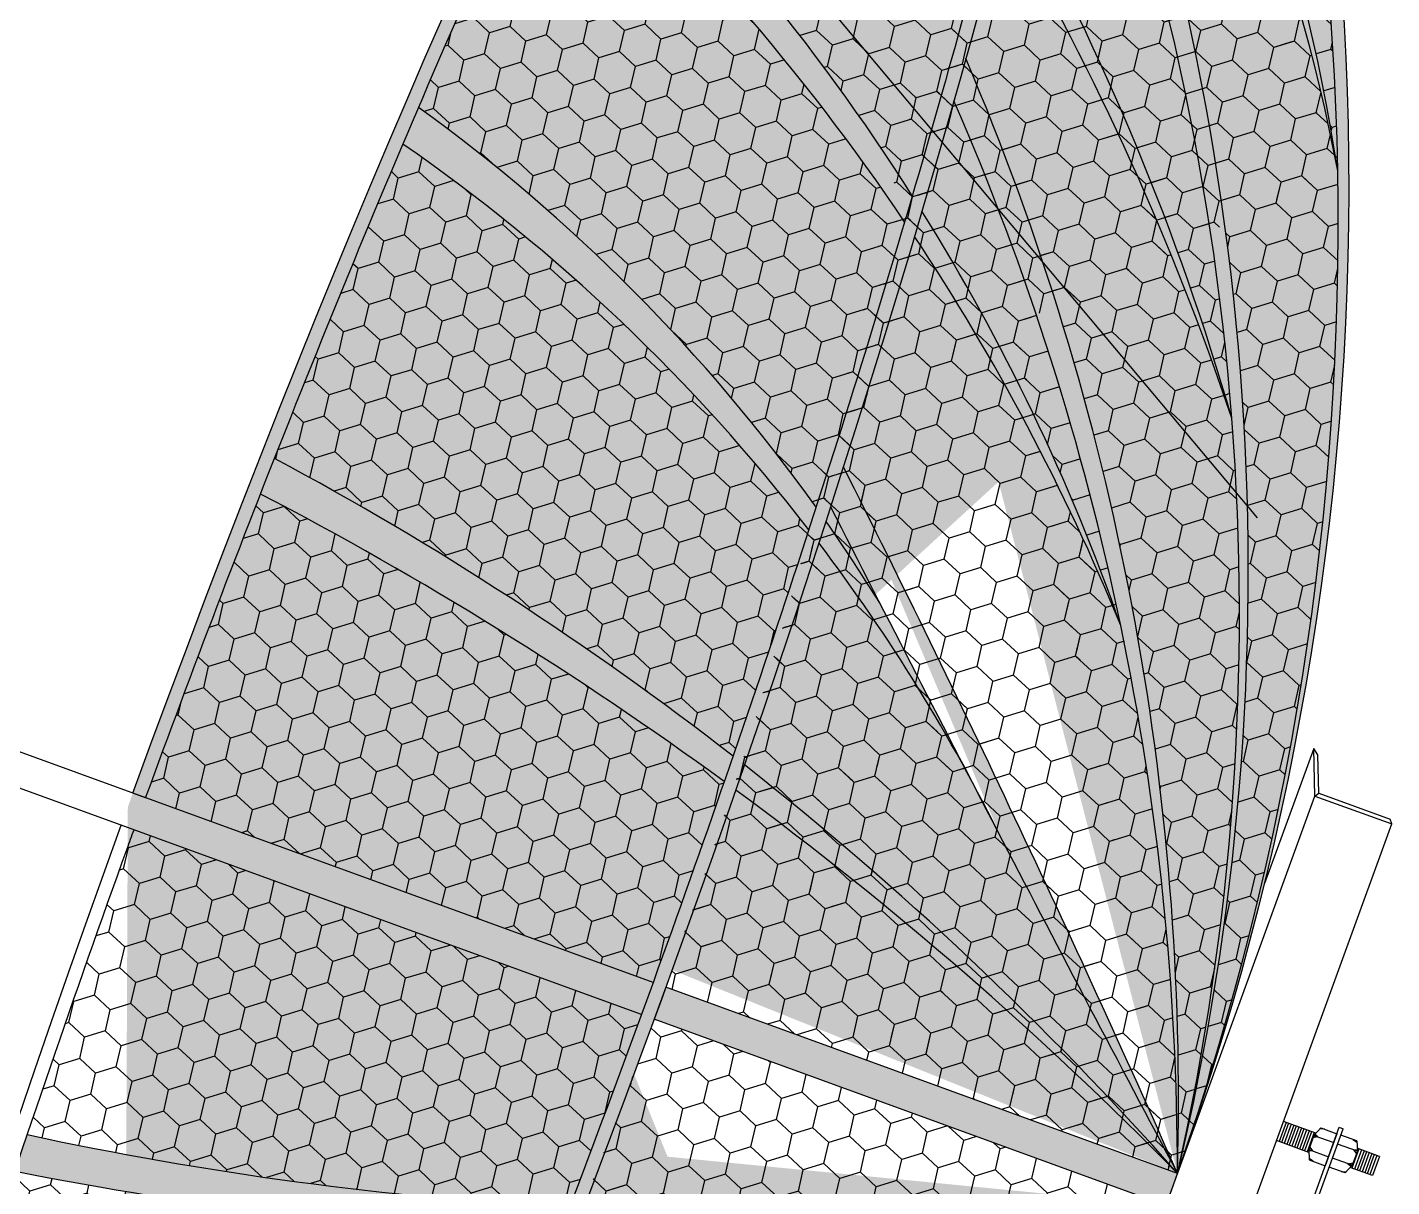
# Model space of a CAD drawing. Header units: metres. Extents: x 2397 to 2628, y 1145 to 1500.
# Drawn here: x 2473.9 to 2574.1, y 1329.1 to 1414.2 of the extents above; entities that cross this region are included whole.
import ezdxf

# ---------------------------------------------------------------- set-up
doc = ezdxf.new("R2010")
doc.units = ezdxf.units.M
pattern_1 = [(197, (3205.901933762439, 1302.371875984854), (-2.679157705365368, 0.6185320011983038), [1.5875, -3.175]), (77.00000000000004, (3205.901933762439, 1302.371875984854), (1.875243278774041, 2.010952632992081), [1.587499999999999, -3.174999999999998]), (137, (3205.901933762439, 1302.371875984854), (-0.8039144265913262, 2.629484634190384), [-3.174999999999998, 1.587499999999999])]

# ---------------------------------------------------------------- blocks, each defined once
blk = doc.blocks.new('ANTENA')
at = {"linetype": 'Continuous'}
h = blk.add_hatch(dxfattribs=at)
h.set_pattern_fill('HONEY', color=256, scale=0.4999999999999999, angle=3.000000000000003, style=0)
h.set_pattern_definition(pattern_1)
edge = h.paths.add_edge_path()
edge.add_ellipse((-65.5859698968161, 204.7128202821309), major_axis=(51.30302149885036, 140.9538931178861), ratio=0.1388630012652198, start_angle=-132.2382530278109, end_angle=89.52252964433859, ccw=False)
edge.add_arc((-170.5914164254746, 264.9939991635732), 181.4524416618169, 297.9367972934334, 315.4893450080572)
edge.add_arc((-145.7799041887609, 293.1204222277038), 187.2599587616969, 290.9235661619356, 303.952562370474, ccw=False)
h = blk.add_hatch(dxfattribs=at)
h.set_pattern_fill('HONEY', color=256, scale=0.4999999999999999, angle=3.000000000000003, style=0)
h.set_pattern_definition(pattern_1)
edge = h.paths.add_edge_path()
edge.add_ellipse((-65.5859698968161, 204.7128202821309), major_axis=(51.30302149885036, 140.9538931178861), ratio=0.1388630012652198, start_angle=-103.76971743650171, end_angle=89.52252964433859, ccw=False)
edge.add_arc((-89.35433377694329, 297.845578752659), 137.0543216481269, 282.8873770314869, 291.5598203832477)
edge.add_arc((967.3893807233245, -2241.480768590278), 2613.402912955429, 111.9349265341908, 112.64896423561481, ccw=False)
edge.add_arc((-54.14532982808847, 685.8916379001834), 505.191238945528, 270.205827170346, 275.1433602051958, ccw=False)
h = blk.add_hatch(dxfattribs=at)
h.set_pattern_fill('HONEY', color=256, scale=0.4999999999999999, angle=3.000000000000003, style=0)
h.set_pattern_definition(pattern_1)
edge = h.paths.add_edge_path()
edge.add_arc((-160.3720497241897, 310.0844530771672), 197.9270985405067, 308.2231929802546, 319.9528162343912)
edge.add_arc((-511.5040489600199, 1207.477675060291), 1141.38232836608, 293.2456910747634, 296.12847471669807, ccw=False)
edge.add_ellipse((-65.5859698968161, 204.7128202821309), major_axis=(51.30302149885036, 140.9538931178861), ratio=0.1388630012652198, start_angle=-113.29991423330063, end_angle=89.52252964433859, ccw=False)
edge.add_arc((-114.2369554108775, 299.5847429755058), 163.8563664606536, 286.426228248294, 297.7633296575032)
h = blk.add_hatch(color=7, dxfattribs=at)
edge = h.paths.add_edge_path()
edge.add_ellipse((-65.585969896817, 204.7128202821318), major_axis=(51.30302149885037, 140.9538931178862), ratio=0.1388630012652198, start_angle=-22.79964907994853, end_angle=-16.96193094649237)
edge.add_arc((-210.7953429400732, 257.5647098063346), 215.3580373375796, 340.33256305371157, 381.7756280584172, ccw=False)
edge.add_arc((-208.1126214655051, 254.8249972046233), 211.9163779530254, 340.7859741031014, 381.3257761157395)
h = blk.add_hatch(dxfattribs=at)
h.set_pattern_fill('HONEY', color=256, scale=0.4999999999999999, angle=3.000000000000003, style=0)
h.set_pattern_definition(pattern_1)
edge = h.paths.add_edge_path()
edge.add_ellipse((-65.5859698968161, 204.7128202821309), major_axis=(51.30302149885036, 140.9538931178861), ratio=0.1388630012652198, start_angle=-40.30169300162788, end_angle=-22.799649079949575, ccw=False)
edge.add_arc((-129.3464902914921, 238.4764298531026), 134.6462725807169, 8.651350297251213, 30.890281136244823, ccw=False)
edge.add_arc((-208.1126214655051, 254.8249972046225), 211.9163779530254, 1.055885732887824, 21.32577611573903)
h = blk.add_hatch(dxfattribs=at)
h.set_pattern_fill('HONEY', color=256, scale=0.4999999999999999, angle=3.000000000000003, style=0)
h.set_pattern_definition(pattern_1)
edge = h.paths.add_edge_path()
edge.add_spline(control_points=[(-21.44243015300162, 278.6311487642167), (-22.00798516854684, 276.456253350485), (-22.59570270265158, 274.2450554324689), (-24.53217911125103, 267.1097544809347), (-25.96107645757729, 262.0614611308706), (-27.4809767644083, 256.8919617105994)], knot_values=[7.254329869749167, 7.254329869749167, 7.254329869749167, 7.254329869749167, 7.308620126491182, 7.308620126491182, 7.426929586940861, 7.426929586940861, 7.426929586940861, 7.426929586940861], degree=3, periodic=0)
edge.add_arc((-157.9485921805135, 174.1131328225449), 154.5125664288908, 392.3942273740539, 407.1914329850173)
edge.add_spline(control_points=[(-52.94942224318675, 287.4679187687711), (-51.43666872815174, 290.6833618127994), (-49.9381045110058, 293.7991801282096), (-46.52163205310899, 300.7398082635968), (-44.61788967298799, 304.484592020935), (-42.75976500550405, 308.0157944091593)], knot_values=[5.292179770773294, 5.292179770773294, 5.292179770773294, 5.292179770773294, 5.376913915467146, 5.376913915467146, 5.48793253736705, 5.48793253736705, 5.48793253736705, 5.48793253736705], degree=3, periodic=0)
edge.add_arc((-191.1534645400334, 177.9376130483636), 197.3348000928273, 390.6816496304124, 401.2369895189271, ccw=False)
h = blk.add_hatch(color=252, dxfattribs=at)
edge = h.paths.add_edge_path()
edge.add_ellipse((-65.5859698968161, 204.7128202821309), major_axis=(51.30302149885037, 140.9538931178862), ratio=0.1388630012652198, start_angle=-41.74959137601915, end_angle=-40.30169300162777)
edge.add_arc((-129.346490291492, 238.4764298531036), 134.6462725807166, 368.65135029724854, 390.89028113624437, ccw=False)
edge.add_arc((-130.9846131684362, 233.0322762611233), 137.1808454813247, 370.7969013434271, 391.7061342851825)
h = blk.add_hatch(dxfattribs=at)
h.set_pattern_fill('HONEY', color=256, scale=0.4999999999999999, angle=3.000000000000003, style=0)
h.set_pattern_definition(pattern_1)
edge = h.paths.add_edge_path()
edge.add_arc((-208.1128730813471, 254.8250374126851), 211.9166287852081, 340.78598622591056, 361.055873610083, ccw=False)
edge.add_arc((-192.833680588913, 229.2181217513371), 190.0289680696141, 346.5703896107948, 381.2576044471206)
edge.add_ellipse((-65.585969896817, 204.7128202821318), major_axis=(51.30302149885037, 140.9538931178862), ratio=0.1388630012652198, start_angle=-45.66922684884786, end_angle=-41.74959137601926)
edge.add_arc((-130.9846131684371, 233.0322762611249), 137.1808454813247, 370.7969013434263, 391.70613428518215, ccw=False)
h = blk.add_hatch(color=7, dxfattribs=at)
edge = h.paths.add_edge_path()
edge.add_ellipse((-65.5859698968161, 204.7128202821309), major_axis=(51.30302149885037, 140.9538931178862), ratio=0.1388630012652198, start_angle=-47.47011971049601, end_angle=-45.66922684884862)
edge.add_arc((-192.833680588913, 229.2181217513366), 190.0289680696141, 346.5703896107221, 381.25760444712, ccw=False)
edge.add_arc((-190.8561838172245, 226.0992810621015), 187.3988735880223, 347.3574821814803, 381.4878272274521)
edge = h.paths.add_edge_path(flags=17)
edge.add_ellipse((-65.5859698968161, 204.7128202821309), major_axis=(51.30302149885037, 140.9538931178862), ratio=0.1388630012652198, start_angle=-62.32776578627177, end_angle=-60.93355021092596)
edge.add_arc((-203.1537964999116, 190.4333373536483), 195.2262359430416, 358.42979375151583, 383.07985508549405, ccw=False)
edge.add_arc((-205.9278996072062, 184.9207842007652), 197.9270985410236, 360.0471837656584, 383.5064302738657)
h = blk.add_hatch(dxfattribs=at)
h.set_pattern_fill('HONEY', color=256, scale=0.4999999999999999, angle=3.000000000000003, style=0)
h.set_pattern_definition(pattern_1)
edge = h.paths.add_edge_path()
edge.add_arc((-190.8561838172246, 226.0992810621024), 187.3988735880222, 4.422654704497814, 21.48782722745162)
edge.add_ellipse((-65.5859698968161, 204.7128202821309), major_axis=(51.30302149885036, 140.9538931178861), ratio=0.1388630012652198, start_angle=-55.10361918275697, end_angle=-47.47011971049619, ccw=False)
edge.add_arc((-183.4071621086552, 188.9408289471451), 186.668052807606, 16.050042271414327, 29.02432825750492, ccw=False)
h = blk.add_hatch(color=7, dxfattribs=at)
edge = h.paths.add_edge_path()
edge.add_spline(control_points=[(-27.4809767644083, 256.8919617105994), (-27.66729614442738, 256.2582504581778), (-27.85498306866157, 255.6227177852315), (-28.0440181472286, 254.9854302944498)], knot_values=[7.426929586940861, 7.426929586940861, 7.426929586940861, 7.426929586940861, 7.441432739037342, 7.441432739037342, 7.441432739037342, 7.441432739037342], degree=3, periodic=0)
edge.add_arc((-164.7160276881214, 162.7624684288044), 164.8766596192984, 394.010523413196, 407.8606684828774)
edge.add_spline(control_points=[(-54.09437399856597, 285.021057583949), (-53.71188296804667, 285.8428641684477), (-53.33020309002495, 286.6585475704246), (-52.94942224318675, 287.4679187687711)], knot_values=[5.270851022201891, 5.270851022201891, 5.270851022201891, 5.270851022201891, 5.292179770773294, 5.292179770773294, 5.292179770773294, 5.292179770773294], degree=3, periodic=0)
edge.add_arc((-157.9485921805135, 174.1131328225463), 154.5125664288907, 392.39422737405334, 407.1914329850169, ccw=False)
h = blk.add_hatch(dxfattribs=at)
h.set_pattern_fill('HONEY', color=256, scale=0.4999999999999999, angle=3.000000000000003, style=0)
h.set_pattern_definition(pattern_1)
edge = h.paths.add_edge_path()
edge.add_spline(control_points=[(-63.74499455090881, 263.3795733683289), (-62.72680383942497, 265.7568687546086), (-61.70912723014499, 268.1035844662811), (-58.4783318615755, 275.4597040681665), (-56.27319243921556, 280.3397260020683), (-54.09437399856597, 285.021057583949)], knot_values=[5.093653199704497, 5.093653199704497, 5.093653199704497, 5.093653199704497, 5.149354132090994, 5.149354132090994, 5.270851022201891, 5.270851022201891, 5.270851022201891, 5.270851022201891], degree=3, periodic=0)
edge.add_arc((-164.7160276881214, 162.7624684288053), 164.8766596192984, 394.01052341319536, 407.8606684828768, ccw=False)
edge.add_spline(control_points=[(-28.0440181472286, 254.9854302944493), (-29.07586009655461, 251.5068168447365), (-30.14787013459863, 247.975918818393), (-32.32164963917694, 240.9738177722068), (-33.42049745011263, 237.5059377887133), (-34.55010184076309, 234.0101070157468)], knot_values=[7.441432739037342, 7.441432739037342, 7.441432739037342, 7.441432739037342, 7.520597732350133, 7.520597732350133, 7.59660263316866, 7.59660263316866, 7.59660263316866, 7.59660263316866], degree=3, periodic=0)
edge.add_arc((-138.6306250746384, 159.7436553973339), 127.8603189133639, 395.5096806960605, 414.1487360112942)
h = blk.add_hatch(color=252, dxfattribs=at)
edge = h.paths.add_edge_path()
edge.add_arc((-191.1534645399624, 177.9376130481442), 197.3348000928277, 378.4991899929965, 390.2717164376165)
edge.add_ellipse((-65.5859698968161, 204.7128202821309), major_axis=(51.30302149885037, 140.9538931178862), ratio=0.1388630012652198, start_angle=-56.10081853881141, end_angle=-55.10361918275677)
edge.add_arc((-183.407162108655, 188.9408289471448), 186.6680528076061, 376.05004227141245, 389.02432825750526, ccw=False)
h = blk.add_hatch(dxfattribs=at)
h.set_pattern_fill('HONEY', color=256, scale=0.4999999999999999, angle=3.000000000000003, style=0)
h.set_pattern_definition(pattern_1)
edge = h.paths.add_edge_path()
edge.add_ellipse((-65.5859698968161, 204.7128202821309), major_axis=(51.30302149885036, 140.9538931178861), ratio=0.1388630012652198, start_angle=-60.93355021092623, end_angle=-56.10081853881138, ccw=False)
edge.add_arc((-203.1537964999098, 190.4333373537196), 195.2262359430418, -1.5702062485095212, 23.079855085485804, ccw=False)
edge.add_arc((-190.8561838172245, 226.0992810621022), 187.3988735880222, 347.3574821815574, 364.4226547044988)
edge.add_arc((-191.1534645400371, 177.9376130483661), 197.3348000928279, 18.49918999293142, 30.27171643756386)
h = blk.add_hatch(dxfattribs=at)
h.set_pattern_fill('HONEY', color=256, scale=0.4999999999999999, angle=3.000000000000003, style=0)
h.set_pattern_definition(pattern_1)
edge = h.paths.add_edge_path()
edge.add_ellipse((-65.5859698968161, 204.7128202821309), major_axis=(51.30302149885036, 140.9538931178861), ratio=0.1388630012652198, start_angle=-65.90133114897787, end_angle=-62.327765786271414, ccw=False)
edge.add_arc((-157.9485921805135, 174.1131328225457), 154.5125664288904, 19.353405224709718, 31.899528743358417, ccw=False)
edge.add_arc((-205.9278996072061, 184.9207842007894), 197.9270985410236, 11.77680701975284, 23.50643027386263)
h = blk.add_hatch(color=7, dxfattribs=at)
edge = h.paths.add_edge_path()
edge.add_spline(control_points=[(-64.89282636170628, 260.6871509930716), (-64.51019919129885, 261.5888081558808), (-64.12756058218565, 262.486349288748), (-63.7449945509079, 263.3795733683285)], knot_values=[5.072724620803519, 5.072724620803519, 5.072724620803519, 5.072724620803519, 5.093653199704497, 5.093653199704497, 5.093653199704497, 5.093653199704497], degree=3, periodic=0)
edge.add_arc((-138.6306250746402, 159.7436553973353), 127.8603189133639, 395.50968069605983, 414.14873601129364, ccw=False)
edge.add_spline(control_points=[(-34.55010184076309, 234.0101070157468), (-34.72752980143468, 233.4610137844943), (-34.90571656576412, 232.9112309719708), (-35.08464920477672, 232.360798022672)], knot_values=[7.59660263316866, 7.59660263316866, 7.59660263316866, 7.59660263316866, 7.608540790159608, 7.608540790159608, 7.608540790159608, 7.608540790159608], degree=3, periodic=0)
edge.add_arc((-141.4975929299417, 150.22805641029), 134.4228471541264, 397.6620503294517, 415.2582069197481)
h = blk.add_hatch(dxfattribs=at)
h.set_pattern_fill('HONEY', color=256, scale=0.4999999999999999, angle=3.000000000000003, style=0)
h.set_pattern_definition(pattern_1)
edge = h.paths.add_edge_path()
edge.add_spline(control_points=[(-35.08464920477581, 232.3607980226736), (-36.86948172948178, 226.8702925676339), (-38.72852754228552, 221.315099586619), (-40.64895483446435, 215.7343671274989)], knot_values=[7.608540790159608, 7.608540790159608, 7.608540790159608, 7.608540790159608, 7.727622535112216, 7.727622535112216, 7.727622535112216, 7.727622535112216], degree=3, periodic=0)
edge.add_arc((-187.1142376389053, 27.01076538877874), 238.890512411481, 412.185549413461, 421.8282027230049)
edge.add_spline(control_points=[(-74.32998868881714, 237.601339985516), (-73.93330574920765, 238.6079914446191), (-73.53584036608663, 239.6119438940577), (-70.411003005981, 247.4681521203624), (-67.65221213803852, 254.184685557771), (-64.89282636170628, 260.6871509930716)], knot_values=[4.899755349936985, 4.899755349936985, 4.899755349936985, 4.899755349936985, 4.921794348714842, 4.921794348714842, 5.072724620803519, 5.072724620803519, 5.072724620803519, 5.072724620803519], degree=3, periodic=0)
edge.add_arc((-141.4975929299417, 150.2280564102905), 134.4228471541264, 397.6620503294516, 415.2582069197481, ccw=False)
h = blk.add_hatch(color=252, dxfattribs=at)
edge = h.paths.add_edge_path()
edge.add_arc((-164.7160276881214, 162.7624684288044), 164.8766596192987, 382.29689461623, 393.5590451350368)
edge.add_ellipse((-65.5859698968161, 204.7128202821309), major_axis=(51.30302149885037, 140.9538931178862), ratio=0.1388630012652198, start_angle=-66.70769692710978, end_angle=-65.90133114897792)
edge.add_arc((-157.9485921805135, 174.1131328225451), 154.5125664288904, 379.35340522470875, 391.8995287433587, ccw=False)
h = blk.add_hatch(dxfattribs=at)
h.set_pattern_fill('HONEY', color=256, scale=0.4999999999999999, angle=3.000000000000003, style=0)
h.set_pattern_definition(pattern_1)
edge = h.paths.add_edge_path()
edge.add_arc((-205.9278996072062, 184.9207842007894), 197.9270985410236, 0.04718376564178096, 11.77680701975283)
edge.add_arc((-164.7160276881221, 162.7624684288061), 164.8766596192982, 22.2968946162304, 33.55904513503604)
edge.add_ellipse((-65.5859698968161, 204.7128202821309), major_axis=(51.30302149885036, 140.9538931178861), ratio=0.1388630012652198, start_angle=-73.89038400767947, end_angle=-66.70769692710968, ccw=False)
edge.add_arc((-1051.743860547955, -276.8190083274056), 1141.382328386054, 23.871525283338883, 26.753619332816527, ccw=False)
h = blk.add_hatch(color=7, dxfattribs=at)
edge = h.paths.add_edge_path()
edge.add_spline(control_points=[(-41.2959673750771, 213.8599016492916), (-41.15997893095725, 214.2526765021418), (-41.02428598245079, 214.6453479675758), (-40.80880839365514, 215.2700995015694), (-40.72882852328031, 215.5022554044346), (-40.64895483446426, 215.734367127498)], knot_values=[7.727622535112213, 7.727622535112213, 7.727622535112213, 7.727622535112213, 7.735995777515229, 7.735995777515229, 7.7409485806121, 7.7409485806121, 7.7409485806121, 7.7409485806121], degree=3, periodic=0)
edge.add_arc((-187.114237638908, 27.01076538878041), 238.8905124114806, 52.1855494134603, 61.82820272300421)
edge.add_spline(control_points=[(-74.32998868881705, 237.6013399855169), (-74.6727131931464, 236.7316173735683), (-75.01485363909453, 235.859880074046), (-75.35634906753732, 234.986288837913)], knot_values=[4.880714185879186, 4.880714185879186, 4.880714185879186, 4.880714185879186, 4.899755349936991, 4.899755349936991, 4.899755349936991, 4.899755349936991], degree=3, periodic=0)
edge.add_arc((-198.7488710055368, -1.969195734461266), 267.158410197299, 53.88828270428081, 62.49214263089959, ccw=False)
h = blk.add_hatch(color=7, dxfattribs=at)
edge = h.paths.add_edge_path()
edge.add_ellipse((-65.5859698968161, 204.7128202821309), major_axis=(51.30302149885037, 140.9538931178862), ratio=0.1388630012652198, start_angle=-75.10679675858225, end_angle=-73.89038400767967)
edge.add_arc((-1051.743860547947, -276.8190083274146), 1141.382328386051, 383.87152528324253, 386.7536193328171, ccw=False)
edge.add_arc((2676.072826368582, 1612.911460284683), 3040.220959681047, 207.4911133898124, 208.0113215342061, ccw=False)
edge.add_arc((-141.4975929299453, 150.2280564102998), 134.4228471541259, 386.1693144849905, 388.7009840481324)
edge.add_arc((2676.072826368582, 1612.911460284684), 3040.220959681046, 206.9709052454521, 207.3791851433241, ccw=False)
h = blk.add_hatch(dxfattribs=at)
h.set_pattern_fill('HONEY', color=256, scale=0.4999999999999999, angle=3.000000000000003, style=0)
h.set_pattern_definition(pattern_1)
edge = h.paths.add_edge_path()
edge.add_spline(control_points=[(-41.29596737507745, 213.8599016492913), (-42.99625004886366, 208.948982333151), (-44.74272711800495, 204.0219006140414), (-46.52563964704132, 199.1056496315255)], knot_values=[7.740948580612101, 7.740948580612101, 7.740948580612101, 7.740948580612101, 7.845640409931891, 7.845640409931891, 7.845640409931891, 7.845640409931891], degree=3, periodic=0)
edge.add_line((-46.52563964704223, 199.105649631525), (-65.15844471765922, 205.8874360581144))
edge.add_line((-65.15844471765922, 205.8874360581142), (-83.79132921894961, 212.6692513951029))
edge.add_spline(control_points=[(-83.79132921894961, 212.669251395102), (-81.04930773665092, 220.1755761145948), (-78.22559548629215, 227.6463705931492), (-75.35634906753694, 234.9862888379125)], knot_values=[4.720730223484981, 4.720730223484981, 4.720730223484981, 4.720730223484981, 4.880714185879182, 4.880714185879182, 4.880714185879182, 4.880714185879182], degree=3, periodic=0)
edge.add_arc((-198.7488710055359, -1.969195734461664), 267.1584101972988, 413.8882827042809, 422.49214263089976, ccw=False)
h = blk.add_hatch(dxfattribs=at)
h.set_pattern_fill('HONEY', color=256, scale=0.4999999999999999, angle=3.000000000000003, style=0)
h.set_pattern_definition(pattern_1)
edge = h.paths.add_edge_path()
edge.add_ellipse((-65.5859698968161, 204.7128202821309), major_axis=(51.30302149885037, 140.9538931178862), ratio=0.1388630012652198, start_angle=-75.54904767570879, end_angle=-75.10679675858225)
edge.add_arc((2676.072826368619, 1612.911460284608), 3040.220959681046, 206.9709052454505, 207.121456359831)
edge.add_arc((-138.6306250744883, 159.7436553970902), 127.8603189133635, 391.7053902415913, 394.9496907535162)
h = blk.add_hatch(color=252, dxfattribs=at)
edge = h.paths.add_edge_path()
edge.add_arc((2676.072826368638, 1612.911460284577), 3040.220959681046, 207.1214563598304, 207.3791851433216)
edge.add_arc((-141.4975929299408, 150.2280564102898), 134.4228471541259, 388.7009840481397, 397.144367573483)
edge.add_ellipse((-65.5859698968161, 204.7128202821309), major_axis=(51.30302149885037, 140.9538931178862), ratio=0.1388630012652198, start_angle=-76.20851713190748, end_angle=-75.54904767570879)
edge.add_arc((-138.6306250744865, 159.7436553970883), 127.8603189133635, 391.7053902415904, 394.9496907535174, ccw=False)
h = blk.add_hatch(dxfattribs=at)
h.set_pattern_fill('HONEY', color=256, scale=0.4999999999999999, angle=3.000000000000003, style=0)
h.set_pattern_definition(pattern_1)
edge = h.paths.add_edge_path()
edge.add_ellipse((-65.5859698968161, 204.7128202821309), major_axis=(51.30302149885036, 140.9538931178861), ratio=0.1388630012652198, start_angle=-82.89232948821729, end_angle=-76.20851713190763, ccw=False)
edge.add_arc((-187.1142376389012, 27.01076538877504), 238.8905124114807, 41.42938564357502, 51.931975425981875, ccw=False)
edge.add_arc((2676.072826368605, 1612.911460284645), 3040.220959681048, 207.3791851433238, 208.0113215341659, ccw=False)
edge.add_arc((-141.4975929299415, 150.2280564102892), 134.4228471541263, 28.70098404812451, 37.14436757348288)
h = blk.add_hatch(color=252, dxfattribs=at)
edge = h.paths.add_edge_path()
edge.add_ellipse((-65.5859698968161, 204.7128202821309), major_axis=(51.30302149885037, 140.9538931178862), ratio=0.1388630012652198, start_angle=-83.64211310136628, end_angle=-82.89232948821754)
edge.add_arc((-187.1142376389062, 27.01076538877714), 238.8905124114814, 401.4293856435717, 411.9319754259807, ccw=False)
edge.add_arc((-198.7488710055359, -1.969195734461664), 267.158410197299, 404.4396448226989, 413.6638764700631)
h = blk.add_hatch(dxfattribs=at)
h.set_pattern_fill('HONEY', color=256, scale=0.4999999999999999, angle=3.000000000000003, style=0)
h.set_pattern_definition(pattern_1)
edge = h.paths.add_edge_path()
edge.add_ellipse((-65.5859698968161, 204.7128202821309), major_axis=(51.30302149885036, 140.9538931178861), ratio=0.1388630012652198, start_angle=-89.52252964433802, end_angle=-83.64211310136608, ccw=False)
edge.add_line((-45.58584371889151, 198.7635918873938), (-8.000868180693004, 185.0837795358662))
edge.add_arc((-198.7488710055368, -1.969195734461266), 267.1584101972991, 44.43964482269893, 53.66387647006312)
h = blk.add_hatch(dxfattribs=at)
h.set_pattern_fill('HONEY', color=256, scale=0.4999999999999999, angle=3.000000000000003, style=0)
h.set_pattern_definition(pattern_1)
edge = h.paths.add_edge_path()
edge.add_spline(control_points=[(-92.48546688980332, 187.9337691693368), (-90.13351545083879, 194.8997346457409), (-87.6783748600501, 201.9268994361105), (-84.98032570514351, 209.3982859779301), (-84.81352316966695, 209.8592045985074), (-84.64639908810022, 210.3200269445006)], knot_values=[10.82818777781823, 10.82818777781823, 10.82818777781823, 10.82818777781823, 10.97741987251828, 10.97741987251828, 10.98723314950504, 10.98723314950504, 10.98723314950504, 10.98723314950504], degree=3, periodic=0)
edge.add_line((-84.64639908810022, 210.3200269445006), (-59.83083428379996, 201.2879000092332))
edge.add_line((-59.83083428379905, 201.2879000092335), (-47.38068076106902, 196.7564147149153))
edge.add_spline(control_points=[(-47.38068076106811, 196.7564147149151), (-48.78999541587109, 192.8981943588858), (-50.2208289026421, 189.049309423001), (-52.00335550938416, 184.3375981736958), (-52.33915600976798, 183.4535647949631), (-52.67579146112712, 182.5708961454184)], knot_values=[7.862322736167608, 7.862322736167608, 7.862322736167608, 7.862322736167608, 7.944552944068034, 7.944552944068034, 7.963576646186274, 7.963576646186274, 7.963576646186274, 7.963576646186274], degree=3, periodic=0)
edge.add_arc((-38.30001050687952, 439.7241981302482), 257.554817077348, 257.85513347722167, 266.80029333846716, ccw=False)
h = blk.add_hatch(color=251, dxfattribs=at)
edge = h.paths.add_edge_path()
edge.add_ellipse((-65.5859698968161, 204.7128202821309), major_axis=(51.30302149885037, 140.9538931178862), ratio=0.1388630012652198, start_angle=-90.47747035566158, end_angle=-89.52252964433819, ccw=False)
edge.add_line((-46.44089407720548, 196.4143603354289), (-8.855920044316917, 182.7345485317899))
edge.add_line((-8.855920044316917, 182.7345485317896), (-8.000868180695761, 185.0837795358668))
edge.add_line((-8.000868180695761, 185.0837795358671), (-45.58584371889174, 198.7635918873939))
h = blk.add_hatch(dxfattribs=at)
h.set_pattern_fill('HONEY', color=256, scale=0.4999999999999999, angle=3.000000000000003, style=0)
h.set_pattern_definition(pattern_1)
edge = h.paths.add_edge_path()
edge.add_line((-8.85591854061574, 182.7345479844868), (-46.44089407720573, 196.4143603354289))
edge.add_ellipse((-65.5859698968161, 204.7128202821309), major_axis=(51.30302149885036, 140.9538931178861), ratio=0.1388630012652198, start_angle=-96.15603086756278, end_angle=-90.47747035566152, ccw=False)
edge.add_arc((-33.88975007283431, 891.4836938564445), 709.1911198650284, 268.5668435843753, 272.022911580258)
h = blk.add_hatch(color=252, dxfattribs=at)
edge = h.paths.add_edge_path()
edge.add_ellipse((-65.5859698968161, 204.7128202821309), major_axis=(51.30302149885037, 140.9538931178862), ratio=0.1388630012652198, start_angle=-96.90118258721992, end_angle=-96.1560308675629)
edge.add_arc((-33.88975007283261, 891.4836938564481), 709.1911198650323, 268.5668435843751, 272.0229115804231)
edge.add_arc((-54.14532982816581, 685.8916379001839), 505.1912389455288, 270.20713933272555, 275.14336020497694, ccw=False)
h = blk.add_hatch(color=7, dxfattribs=at)
edge = h.paths.add_edge_path()
edge.add_ellipse((-65.5859698968161, 204.7128202821309), major_axis=(51.30302149885037, 140.9538931178862), ratio=0.1388630012652198, start_angle=-106.1096159923262, end_angle=-104.9100781721386)
edge.add_arc((967.3893807233635, -2241.480768590274), 2613.402912955441, 472.6489642356111, 473.1459264930407, ccw=False)
edge.add_arc((-89.35433377697427, 297.8455787526511), 137.0543216481266, 291.5598203833486, 293.6295703659006)
edge.add_arc((967.3893807233462, -2241.480768590282), 2613.402912955441, 471.93492653424437, 472.5404265136426, ccw=False)
edge.add_arc((-511.5040489600151, 1207.4776750603), 1141.382328366086, 293.2463806671697, 296.1284747166976, ccw=False)
h = blk.add_hatch(dxfattribs=at)
h.set_pattern_fill('HONEY', color=256, scale=0.4999999999999999, angle=3.000000000000003, style=0)
h.set_pattern_definition(pattern_1)
edge = h.paths.add_edge_path()
edge.add_ellipse((-65.5859698968161, 204.7128202821309), major_axis=(51.30302149885037, 140.9538931178862), ratio=0.1388630012652198, start_angle=-104.9100781721386, end_angle=-104.4498718399975)
edge.add_arc((-92.63981177948335, 286.0651466999268), 127.8125791007922, 285.0584037591633, 288.4077192448391)
edge.add_arc((967.3893807233871, -2241.480768590264), 2613.40291295544, 472.9650186928987, 473.1459264930412)
h = blk.add_hatch(color=252, dxfattribs=at)
edge = h.paths.add_edge_path()
edge.add_ellipse((-65.5859698968161, 204.7128202821309), major_axis=(51.30302149885037, 140.9538931178862), ratio=0.1388630012652198, start_angle=-104.4498718399975, end_angle=-103.7697174365017)
edge.add_arc((-89.35433377697063, 297.8455787526523), 137.0543216481266, 282.8873770314992, 291.559820383353)
edge.add_arc((967.389380723399, -2241.480768590259), 2613.402912955441, 472.6489642356116, 472.9650186928989)
edge.add_arc((-92.63981177948335, 286.0651466999268), 127.8125791007923, 285.0584037591633, 288.40771924484164, ccw=False)
h = blk.add_hatch(dxfattribs=at)
h.set_pattern_fill('HONEY', color=256, scale=0.4999999999999999, angle=3.000000000000003, style=0)
h.set_pattern_definition(pattern_1)
edge = h.paths.add_edge_path()
edge.add_arc((-116.6706193084465, 287.5225054334027), 154.5120001892482, 288.10048559890237, 300.64666565826036, ccw=False)
edge.add_ellipse((-65.5859698968161, 204.7128202821309), major_axis=(51.30302149885036, 140.9538931178861), ratio=0.1388630012652198, start_angle=-117.67223421372859, end_angle=-114.09868450336239, ccw=False)
edge.add_arc((-160.3720497241879, 310.0844530771685), 197.9270985405068, 296.4935697261112, 308.2231929802555)
h = blk.add_hatch(color=252, dxfattribs=at)
edge = h.paths.add_edge_path()
edge.add_arc((-116.670619308441, 287.5225054334039), 154.5120001892479, 288.10048559890043, 300.6466656582618, ccw=False)
edge.add_ellipse((-65.5859698968161, 204.7128202821309), major_axis=(51.30302149885037, 140.9538931178862), ratio=0.1388630012652198, start_angle=-114.0986845033625, end_angle=-113.2999142333005)
edge.add_arc((-114.2369554108773, 299.5847429755054), 163.856366460653, 286.426228248294, 297.7633296575079)
h = blk.add_hatch(color=7, dxfattribs=at)
h.paths.add_polyline_path([(2.305843970364549, 187.7707956677339), (2.012190026370263, 187.8776769625224), (1.943785997704254, 187.6897384383653)])
h.paths.add_polyline_path([(2.30584397036273, 187.770795667735), (2.080642943666135, 187.9505755092409), (2.012190026370263, 187.8776769625219)])
h.paths.add_polyline_path([(2.827165856927422, 188.325974459287), (2.533511912933136, 188.4328557540748), (2.465058995638174, 188.3599572073572)])
h.paths.add_polyline_path([(1.96197685766947, 186.7253575115758), (1.704371897377314, 187.0319536038173), (1.635967868711305, 186.8440150796591)])
h.paths.add_polyline_path([(1.961976857665832, 186.7253575115765), (1.635967868710395, 186.8440150796596), (1.641547563025597, 186.7441708659494)])
h.paths.add_polyline_path([(1.972115498614585, 185.9767429073227), (1.672881860303278, 186.1834684158202), (1.67846155461848, 186.083624202111)])
blk.add_hatch(color=256, dxfattribs=at).paths.add_polyline_path([(-53.3820264093202, 180.7243199729094), (-52.67579146113707, 182.570896145393, -0.03905045462268413), (-92.48546688980332, 187.9337691693368), (-93.38499711846569, 185.2575002196142, 0.04331698017615113)])
h = blk.add_hatch(color=7, dxfattribs=at)
edge = h.paths.add_edge_path()
edge.add_arc((-161.7903643189065, 304.0784332620487), 195.226235943007, 296.92014491450925, 321.5702062484909, ccw=False)
edge.add_ellipse((-65.5859698968161, 204.7128202821309), major_axis=(51.30302149885037, 140.9538931178862), ratio=0.1388630012652198, start_angle=-119.0664497890736, end_angle=-117.6722342137284)
edge.add_arc((-160.3720497241748, 310.0844530771858), 197.9270985405068, 296.4935697261089, 319.9528162343777)
h = blk.add_hatch(color=7, dxfattribs=at)
h.paths.add_polyline_path([(4.913490993044434, 186.821689770004), (5.207144937039629, 186.7148084752157), (5.13874090837362, 186.5268699510586)])
h.paths.add_polyline_path([(4.913490993047162, 186.8216897700045), (5.201565242724428, 186.8146526889261), (5.20714493703872, 186.7148084752152)])
h.paths.add_polyline_path([(4.870997307138168, 187.5820806475531), (5.164651251131545, 187.4751993527639), (5.170230945446747, 187.3753551390546)])
h.paths.add_polyline_path([(4.504913790423416, 185.799804160436), (4.8993268080485, 185.8690851165111), (4.830922779381581, 185.6811465923524)])
h.paths.add_polyline_path([(4.504913790427054, 185.7998041604351), (4.83092277938249, 185.6811465923524), (4.762469862085709, 185.6082480456334)])
h.paths.add_polyline_path([(4.015946948823512, 185.2328490955897), (4.378053810114579, 185.1988663475177), (4.309600892818708, 185.1259678007993)])
h = blk.add_hatch(dxfattribs=at)
h.set_pattern_fill('HONEY', color=256, scale=0.4999999999999999, angle=3.000000000000003, style=0)
h.set_pattern_definition(pattern_1)
edge = h.paths.add_edge_path()
edge.add_ellipse((-65.5859698968161, 204.7128202821309), major_axis=(51.30302149885036, 140.9538931178861), ratio=0.1388630012652198, start_angle=-123.910433535045, end_angle=-119.0664497890736, ccw=False)
edge.add_arc((-144.3915295906793, 305.9091703149611), 197.2672590181361, 289.6784105412515, 301.5428068680865)
edge.add_arc((-170.5914164254747, 264.993999163573), 181.4524416618169, 315.4893450080579, 320.6197728969458)
edge.add_arc((-185.0395592281892, 274.4374983667818), 198.6205083960391, 321.158480540043, 332.5031850795596)
edge.add_arc((-161.7903643189339, 304.0784332620002), 195.2262359430062, 296.9201449145116, 321.5702062485163, ccw=False)
h = blk.add_hatch(dxfattribs=at)
h.set_pattern_fill('HONEY', color=256, scale=0.4999999999999999, angle=3.000000000000003, style=0)
h.set_pattern_definition(pattern_1)
edge = h.paths.add_edge_path()
edge.add_spline(control_points=[(-53.38202640930012, 180.7243199729633), (-55.55157573874749, 175.0675444233298), (-57.7537756787342, 169.4715757821375), (-59.9720951593772, 163.9778412792525)], knot_values=[7.976857464760715, 7.976857464760715, 7.976857464760715, 7.976857464760715, 8.099049363396054, 8.099049363396054, 8.099049363396054, 8.099049363396054], degree=3, periodic=0)
edge.add_arc((-89.35433377697063, 297.8455787526518), 137.0543216481265, 265.0988073309135, 282.3793840059771, ccw=False)
edge.add_spline(control_points=[(-101.0639347288015, 161.2923937734035), (-99.48632126305893, 166.4530306595548), (-97.82807911378768, 171.7093523325834), (-95.21270925773297, 179.7559947158488), (-94.3072406877427, 182.5011466105218), (-93.38499711846544, 185.2575002196154)], knot_values=[10.63452252303192, 10.63452252303192, 10.63452252303192, 10.63452252303192, 10.74986008914212, 10.74986008914212, 10.80905378663098, 10.80905378663098, 10.80905378663098, 10.80905378663098], degree=3, periodic=0)
edge.add_arc((-47.26976637628468, 413.431204767028), 232.7871430154483, 258.5741013139777, 268.495419673034)
h = blk.add_hatch(color=252, dxfattribs=at)
edge = h.paths.add_edge_path()
edge.add_ellipse((-65.5859698968161, 204.7128202821309), major_axis=(51.30302149885037, 140.9538931178862), ratio=0.1388630012652198, start_angle=-124.9047259787027, end_angle=-123.9104335350451)
edge.add_arc((-144.391529590539, 305.9091703150461), 197.2672590181357, 289.6784105412146, 301.5428068680387)
edge.add_arc((-145.779904188762, 293.1204222277042), 187.2599587616978, 290.9285124541702, 303.95256237047477, ccw=False)
for p, q in [((-44.25064345631836, 283.4147136055476), (-2.148055021850269, 233.2388025812545)), ((-65.15844471765922, 205.8874360581142), (-141.7157191856932, 233.7520051810229)), ((-59.83083428379905, 201.2879000092335), (-142.5707695440069, 231.4027736290577)), ((2.002522042561395, 216.2977793982775), (-1.610466125848689, 206.3711759888133)), ((2.092159741711839, 212.8035391310486), (2.002522042561395, 216.2977793982775)), ((2.314494113316869, 215.8349336577464), (2.002522042561395, 216.2977793982775)), ((2.386819854312307, 213.0155449525794), (2.314494113316869, 215.8349336577455)), ((-83.79132921895143, 212.6692513951032), (-84.7310457164267, 213.0112802288331)), ((-18.94207907281179, 155.0124429527275), (2.092159741711839, 212.8035391310486)), ((2.092159741711839, 212.8035391310486), (2.386819854313217, 213.0155449525791)), ((2.092159741711839, 212.8035391310486), (7.730315466427783, 210.7514182710947)), ((2.386819854312307, 213.0155449525794), (7.620488755351289, 211.1106452565969)), ((-13.30392334809676, 152.9603220927734), (7.730315466427783, 210.7514182710947)), ((7.730315466427783, 210.7514182710947), (7.620488755351289, 211.1106452565969)), ((-46.52563964704132, 199.105649631525), (-65.15844471765922, 205.8874360581142)), ((-47.38068076106811, 196.7564147149155), (-59.83083428379905, 201.2879000092332)), ((-45.58584371889174, 198.7635918873939), (-46.44089407720639, 196.4143603354291)), ((-8.00086818049931, 185.0837795357957), (-45.58584371889174, 198.7635918873939)), ((-8.855918538813967, 182.7345479838309), (-46.44089407720639, 196.4143603354291)), ((-1.93520467595954, 172.5004023319511), (3.879137760577578, 188.4751768853114)), ((-0.0337143417345942, 188.8351608091639), (-0.5467445567228424, 187.4256218779847)), ((0.1542241824217854, 188.7667567804983), (-0.3588060325655533, 187.3572178493196)), ((2.161139136816928, 188.0362994743955), (-0.2216528658927928, 188.9035648378288)), ((0.3421627065808934, 188.6983527518335), (-0.1708675084082643, 187.288813820654)), ((0.5301012307381825, 188.6299487231686), (0.01707101574902481, 187.2204097919894)), ((0.7180397548954716, 188.561544694503), (0.2050095399063139, 187.1520057633238)), ((0.9059782790518511, 188.4931406658379), (0.3929480640636029, 187.0836017346587)), ((1.09391680321005, 188.4247366371726), (0.5808865882199825, 187.0151977059941)), ((2.533511912933136, 188.4328557540753), (2.012190026370263, 187.8776769625224)), ((2.533511912933136, 188.4328557540753), (3.708127688915738, 188.0053305749186)), ((3.879137760577578, 188.4751768853114), (4.161045546813511, 188.3725708423135)), ((-1.653296889723606, 172.3977962889533), (4.161045546813511, 188.3725708423135)), ((1.648108921826861, 186.6267605432167), (-0.7346830808801315, 187.4940259066498)), ((1.281855327366429, 188.3563326085073), (0.7688251123772716, 186.946793677329)), ((1.469793851523718, 188.2879285798424), (0.9567636365363796, 186.8783896486636)), ((1.469793851523718, 188.2879285798424), (0.9567636365363796, 186.8783896486636)), ((1.657732375681007, 188.2195245511773), (1.144702160692759, 186.8099856199985)), ((1.845670899838296, 188.151120522512), (1.332640684850048, 186.7415815913332)), ((2.033609423995586, 188.0827164938469), (1.520579209007337, 186.6731775626681)), ((2.012190026370263, 187.8776769625224), (1.635967868711305, 186.8440150796591)), ((2.305843970364549, 187.7707956677339), (1.943785997703344, 187.6897384383656)), ((2.012190026370263, 187.8776769625224), (3.468713588587889, 187.3475457403679)), ((2.305843970364549, 187.7707956677339), (2.080642943664316, 187.9505755092418)), ((2.827165856927422, 188.325974459287), (2.465058995636355, 188.3599572073579)), ((3.708127688915738, 188.0053305749195), (2.853077330601991, 185.656099022955)), ((5.164651251132454, 187.4751993527636), (3.990035475149853, 187.9027245319207)), ((4.870997307138168, 187.5820806475531), (5.170230945449475, 187.3753551390541)), ((5.164651251132454, 187.4751993527636), (5.207144937039629, 186.7148084752157)), ((1.635967868711305, 186.8440150796591), (3.092491430928931, 186.3138838575046)), ((1.635967868711305, 186.8440150796591), (1.67846155461848, 186.0836242021114)), ((1.96197685766856, 186.7253575115765), (1.641547563025597, 186.7441708659489)), ((1.96197685766856, 186.7253575115765), (1.704371897378223, 187.0319536038173)), ((5.207144937039629, 186.7148084752157), (3.750621374822003, 187.2449396973707)), ((5.322533596744506, 186.8856459922067), (4.809503381755349, 185.4761070610273)), ((5.207144937039629, 186.7148084752157), (4.830922779381581, 185.6811465923524)), ((4.913490993045343, 186.8216897700058), (5.13874090837453, 186.5268699510589)), ((4.913490993045343, 186.8216897700049), (5.201565242725337, 186.8146526889263)), ((5.510472120900886, 186.8172419635416), (4.997441905913547, 185.4077030323629)), ((5.698410645058175, 186.7488379348765), (5.185380430069927, 185.3392990036978)), ((6.826041790001909, 186.3384137628859), (5.195003883922254, 186.9320630116586)), ((5.886349169216373, 186.680433906211), (5.373318954228125, 185.2708949750322)), ((6.074287693373662, 186.6120298775459), (5.561257478385414, 185.2024909463673)), ((6.262226217530952, 186.5436258488808), (5.749196002541794, 185.1340869177022)), ((6.450164741688241, 186.4752218202157), (5.937134526699083, 185.0656828890369)), ((6.63810326584462, 186.406817791551), (6.125073050857281, 184.9972788603718)), ((1.972115498614585, 185.9767429073217), (1.672881860303278, 186.1834684158202)), ((1.67846155461848, 186.083624202111), (2.853077330601991, 185.6560990229534)), ((1.67846155461848, 186.0836242021114), (2.853077330601991, 185.656099022955)), ((4.309600892818708, 185.1259678007993), (3.134985116835196, 185.553492979956)), ((4.309600892818708, 185.1259678007998), (3.134985116836106, 185.5534929799569)), ((4.830922779381581, 185.6811465923524), (3.374399217163955, 186.2112778145067)), ((4.830922779381581, 185.6811465923524), (4.309600892818708, 185.1259678007998)), ((4.504913790425235, 185.7998041604365), (4.89932680804759, 185.8690851165109)), ((4.504913790425235, 185.7998041604365), (4.762469862085709, 185.6082480456334)), ((6.313011575012752, 184.9288748317067), (4.681973668934916, 185.5225240804803)), ((6.826041790001909, 186.3384137628859), (6.313011575012752, 184.9288748317067)), ((4.015946948823512, 185.2328490955888), (4.378053810114579, 185.1988663475177))]:
    blk.add_line(p, q, dxfattribs=at)
for centre, radius, start, end in [((-210.7948998992078, 257.564716672854), 215.3576233636727, 298.2241243247002, 21.77583013662039), ((-208.1126214655051, 254.8249972046224), 211.9163779530255, 340.7859741031081, 21.32577611571481), ((-129.346490291492, 238.4764298531027), 134.6462725807168, 8.651350297248287, 30.89028113628581), ((-130.9846131684435, 233.032276261154), 137.1808454813247, 10.79690134341969, 31.70613428517713), ((-192.8336805889121, 229.2181217513387), 190.028968069614, 346.5703896107795, 21.25760444712261), ((-190.8561838172245, 226.0992810621021), 187.3988735880222, 347.357482181549, 21.48782722748503), ((-157.9485921805135, 174.1131328225458), 154.5125664288904, 32.39422737404013, 47.19143298503208), ((-164.7160276881223, 162.7624684288062), 164.8766596192983, 34.01052341320134, 47.86066848287112), ((-183.407162108655, 188.9408289471448), 186.668052807606, 16.05004227142383, 29.02432825751957), ((-191.153464540037, 177.9376130483661), 197.3348000928278, 18.49918999296003, 30.27171643756259), ((-203.1537964999097, 190.4333373537197), 195.2262359430416, 358.4297937514948, 23.07985508547653), ((-205.9278996072062, 184.9207842007895), 197.9270985410236, 0.04718376565110326, 23.50643027386341), ((-138.6306250746402, 159.7436553973357), 127.8603189133639, 35.50968069605685, 54.14873601129121), ((-141.4975929299417, 150.2280564102896), 134.4228471541263, 37.66205032945579, 55.25820691973998), ((-157.9485921805135, 174.1131328225458), 154.5125664288904, 19.35340522472809, 31.89952874334677), ((-164.7160276881223, 162.7624684288062), 164.8766596192983, 22.29689461621165, 33.55904513503834), ((-187.114237638908, 27.01076538878033), 238.8905124114806, 52.18554941348745, 61.82820272300926), ((-1051.743860547956, -276.8190083274009), 1141.382328386052, 23.87152528335864, 26.7536193328383), ((-198.7488710055368, -1.969195734461209), 267.158410197299, 53.8882827042868, 62.49214263094368), ((2676.072826368593, 1612.911460284673), 3040.220959681052, 206.9709052454241, 208.0113215341827), ((-138.6306250746402, 159.7436553973357), 127.8603189133639, 31.70539024145663, 34.94969075338307), ((-141.4975929299417, 150.2280564102896), 134.4228471541263, 26.16931448499403, 37.14436757350292), ((-187.114237638908, 27.01076538878033), 238.8905124114806, 41.42938564358855, 51.93197542597924), ((-198.7488710055368, -1.969195734461209), 267.158410197299, 44.43964482269784, 53.66387647006449), ((-38.30001050671581, 439.7241981302138), 257.5548170773475, 257.8551334772407, 266.8002933383849), ((-47.26976637629014, 413.4312047670287), 232.7871430154485, 258.5741013139759, 268.4954196730195)]:
    blk.add_arc(centre, radius, start, end, dxfattribs=at)
at = {"linetype": 'Continuous', "extrusion": (0, 0, -1)}
blk.add_ellipse((-65.5859698968161, 204.7128202821309), major_axis=(51.30302149885036, 140.9538931178861), ratio=0.1388630012652198, start_param=4.720722410171649, end_param=10.98724085777731, dxfattribs=at)
at = {"linetype": 'Continuous'}
blk.add_open_spline([(-83.79132921894961, 212.669251395102), (-80.34522035622922, 222.1030258236744), (-76.77008192085759, 231.4806806696633), (-69.026625546574, 250.9486396886937), (-64.84257871391401, 260.9691047943252), (-56.54451857025651, 279.8627566406235), (-52.43083996159748, 288.7351411184825), (-44.48763950565626, 304.8719024267978), (-40.65832269638031, 312.1356936248189), (-33.4866771414554, 324.6738190533465), (-30.14372032914525, 329.9481570763919), (-25.19560374497632, 336.760250427631), (-23.3921151662953, 338.9607809362046), (-20.58798953553833, 341.8751189946647), (-19.50265854731515, 342.8315433851099), (-17.80896620617659, 344.0260833546831), (-17.14969931543146, 344.3828357853467), (-16.14206698300859, 344.7557622457282), (-15.7589531106114, 344.8328882458945), (-15.12453365967849, 344.8560374557301), (-14.86528972396081, 344.8144905363861), (-14.62496854129222, 344.7270207792317), (-14.38680515598753, 344.6403363960874), (-14.16344766042948, 344.5071493355576), (-13.71507777482566, 344.104710693694), (-13.49181269139535, 343.8335251898875), (-13.06564588860783, 343.1270473358391), (-12.86370129529496, 342.6925992616118), (-12.32085834314421, 341.1524929799079), (-12.04273359145191, 339.8099794906134), (-11.70470395713437, 336.5438271680114), (-11.64271921335876, 334.6201669869902), (-11.78854250215227, 328.240052910096), (-12.29314790951503, 323.0685631057172), (-14.10630603356822, 311.0250654892366), (-15.41416103019765, 304.1520949176634), (-18.77435813368993, 289.0213745313829), (-20.82653507904342, 280.7638766130926), (-25.58308554825908, 263.237497805537), (-28.28729443002339, 253.9691389495422), (-34.22649517028731, 234.8379972540163), (-37.46128828197288, 224.9758342674777), (-44.31649876276333, 205.0999702035601), (-47.93668808305483, 195.0869258905184), (-56.07482535365307, 173.5755763368832), (-60.63653632721889, 162.1374995078945), (-69.7864664144081, 140.3918502247247), (-74.37412300672895, 130.0856532204702), (-83.2880274682675, 111.2496159473094), (-87.61384310679932, 102.7208596705209), (-95.07081751854821, 89.17451363773853), (-98.28225930678218, 83.81084776633315), (-104.1773759752141, 74.95260207513456), (-106.863966938392, 71.45742082109882), (-110.2901581611895, 67.83941535306053), (-111.3037727018973, 66.91217552450507), (-113.1411191416655, 65.51818682926523), (-113.965162431894, 65.05444555954273), (-115.0754901622868, 64.65945909801576), (-115.4437104143253, 64.58934654039444), (-116.0803959677087, 64.5708260784022), (-116.3488801671674, 64.61896630900992), (-116.8491825796118, 64.81791433898388), (-117.0855999287915, 64.97112014018194), (-117.5600967623259, 65.43786900466694), (-117.7955308837172, 65.75320379023924), (-118.237880628034, 66.56978230421373), (-118.4439702835434, 67.06990145822147), (-118.9822437017529, 68.8210422496984), (-119.2411972077844, 70.32813011834014), (-119.515800040469, 73.97317811074095), (-119.5334500090967, 76.11147403583345), (-119.2202193131034, 83.28734363056537), (-118.540679735851, 89.14988194970783), (-116.2645416236346, 102.7706289167422), (-114.6686137691913, 110.52963741744), (-110.6430510699001, 127.535567673933), (-108.2136375463378, 136.7819831179429), (-102.6468571937294, 156.2823143082694), (-99.50974117343412, 166.5354251451276), (-92.68972525629306, 187.5183958734847), (-89.00712747948728, 198.2473428868066), (-84.98032570514351, 209.3982859779296), (-84.81352316966786, 209.8592045985067), (-84.64639908810022, 210.320026944501)], degree=3, knots=[4.720730223484981, 4.720730223484981, 4.720730223484981, 4.720730223484981, 4.921794348714842, 4.921794348714842, 5.149354132090994, 5.149354132090994, 5.376913915467146, 5.376913915467146, 5.604473698843297, 5.604473698843297, 5.832033482219449, 5.832033482219449, 5.979459631866439, 5.979459631866439, 6.086021236018863, 6.086021236018863, 6.165921377343902, 6.165921377343902, 6.22688744200534, 6.22688744200534, 6.283185307179586, 6.283185307179586, 6.283185307179586, 6.338977684724127, 6.338977684724127, 6.394770062268668, 6.394770062268668, 6.450562439813208, 6.450562439813208, 6.561624874363769, 6.561624874363769, 6.672687308914329, 6.672687308914329, 6.88466491477328, 6.88466491477328, 7.096642520632232, 7.096642520632232, 7.308620126491182, 7.308620126491182, 7.520597732350133, 7.520597732350133, 7.732575338209084, 7.732575338209084, 7.944552944068034, 7.944552944068034, 8.19485074874174, 8.19485074874174, 8.445148553415443, 8.445148553415443, 8.695446358089146, 8.695446358089146, 8.905135280057413, 8.905135280057413, 9.11482420202568, 9.11482420202568, 9.212648409023796, 9.212648409023796, 9.310472616021912, 9.310472616021912, 9.369668389468286, 9.369668389468286, 9.42886416291466, 9.42886416291466, 9.488059936361033, 9.488059936361033, 9.547255709807406, 9.547255709807406, 9.60645148325378, 9.60645148325378, 9.72303621944565, 9.72303621944565, 9.839620955637518, 9.839620955637518, 10.06718073901367, 10.06718073901367, 10.29474052238982, 10.29474052238982, 10.52230030576597, 10.52230030576597, 10.74986008914212, 10.74986008914212, 10.97741987251828, 10.97741987251828, 10.98723314950504, 10.98723314950504, 10.98723314950504, 10.98723314950504], dxfattribs=at)

msp = doc.modelspace()

# ---------------------------------------------------------------- block references
msp.add_blockref('ANTENA', (2566.346167745281, 1144.982704083513))

doc.saveas('drawing.dxf')
